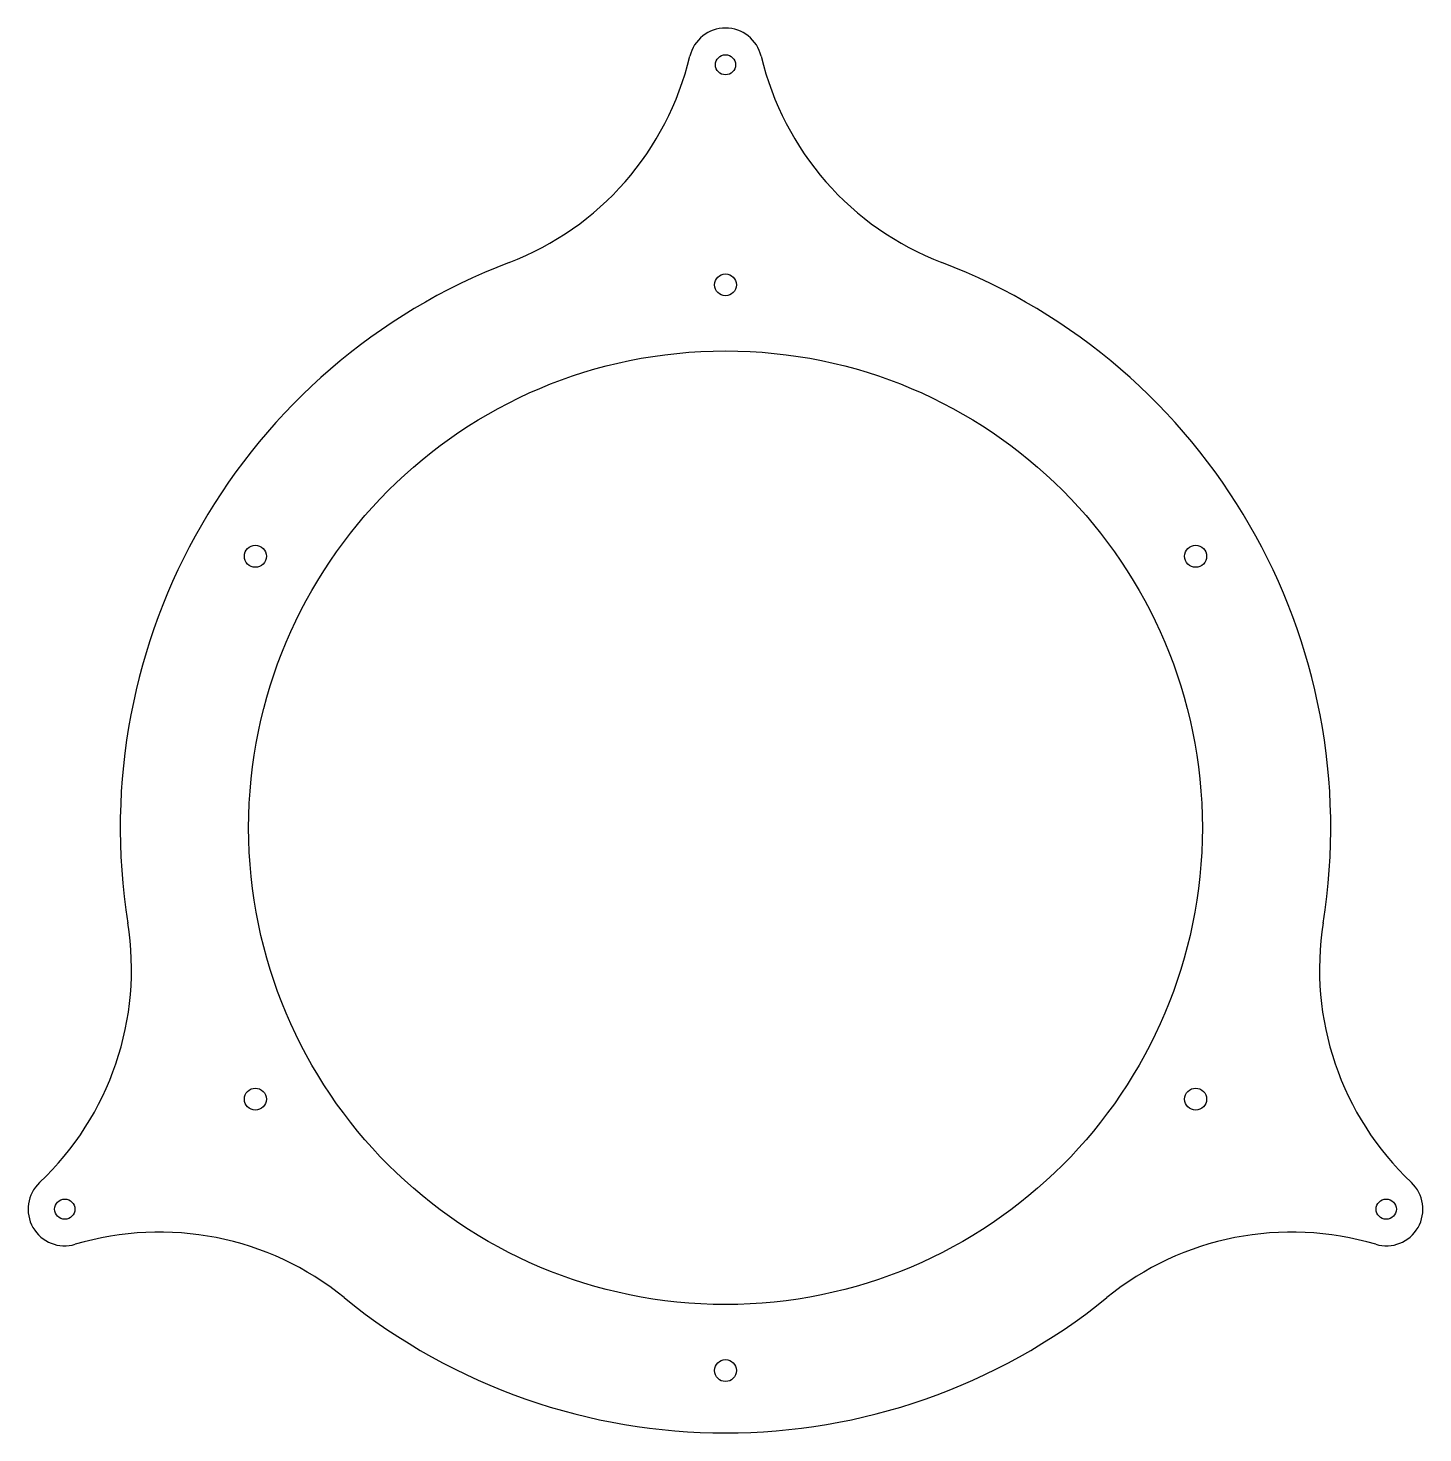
# Model space of a CAD drawing. Extents: x -95 to 95, y -82 to 109.
import ezdxf

# ---------------------------------------------------------------- set-up
doc = ezdxf.new("R2010")
doc.units = 0
doc.layers.get('0').update_dxf_attribs({"linetype": 'CONTINUOUS'})

msp = doc.modelspace()

# ---------------------------------------------------------------- linework, layer by layer
at = {"color": 7, "linetype": 'CONTINUOUS'}
for centre, radius in [((0, 104), 1.37), ((0, 74), 1.5), ((0, 0), 65), ((-64.09, 37), 1.5), ((64.09, 37), 1.5), ((-64.09, -37), 1.5), ((64.09, -37), 1.5), ((-90.07, -52), 1.38), ((90.07, -52), 1.38), ((0, -74), 1.5)]:
    msp.add_circle(centre, radius, dxfattribs=at)
for centre, radius, start, end in [((0, 104), 5, 13.3754, 166.6246), ((-43.78, 114.41), 40, 290.9395, 346.6246), ((43.78, 114.41), 40, 193.3754, 249.0605), ((0, 0), 82.5, 110.9395, 189.0605), ((0, 0), 82.5, 350.9395, 69.0605), ((-120.97, -19.29), 40, 313.3754, 9.0605), ((120.97, -19.29), 40, 170.9395, 226.6246), ((-90.07, -52), 5, 133.3754, 286.6246), ((90.07, -52), 5, 253.3754, 46.6246), ((-77.19, -95.12), 40, 50.9395, 106.6246), ((77.19, -95.12), 40, 73.3754, 129.0605), ((0, 0), 82.5, 230.9395, 309.0605)]:
    msp.add_arc(centre, radius, start, end, dxfattribs=at)

doc.saveas('drawing.dxf')
